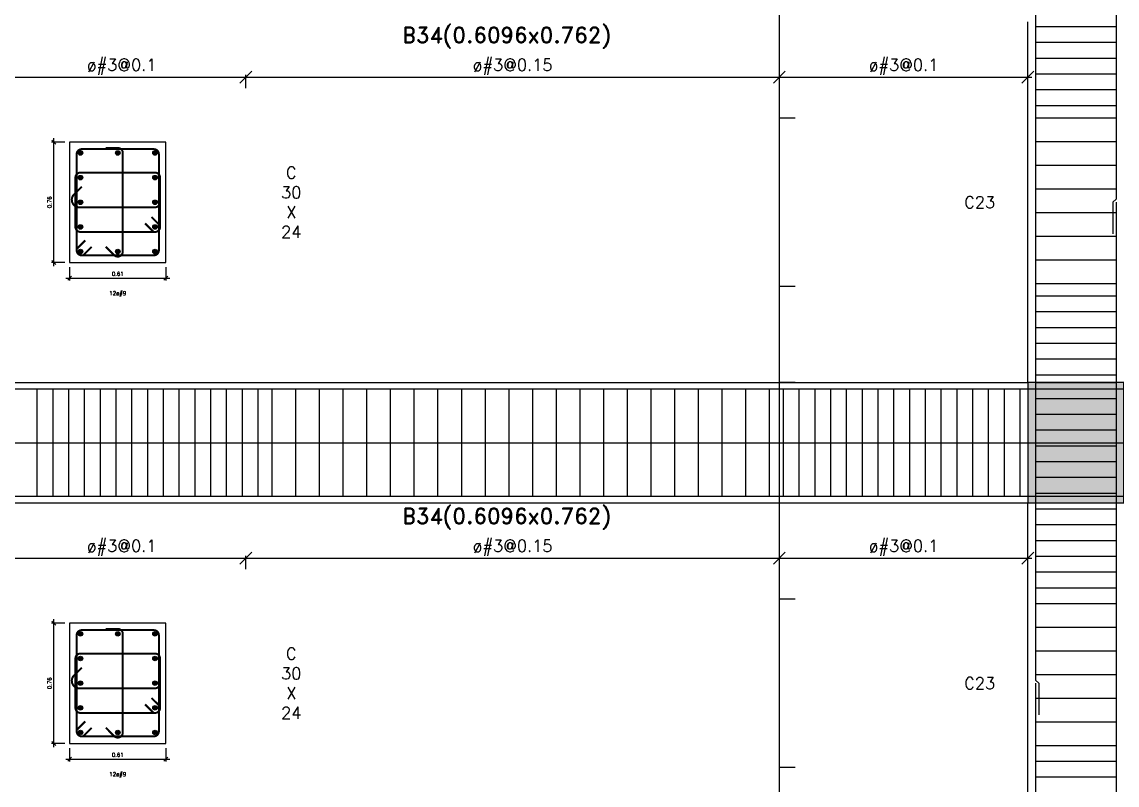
# Model space of a CAD drawing. Header units: inches. Extents: x 2674 to 28325, y -8016 to 21827.
# Drawn here: x 10432.8 to 10779.7, y -887.3 to -645.5 of the extents above; entities that cross this region are included whole.
import ezdxf

# ---------------------------------------------------------------- set-up
doc = ezdxf.new("R2010")
doc.units = ezdxf.units.IN
doc.header["$MEASUREMENT"] = 0
for name, color, linetype in [('Beam', 3, 'Continuous'), ('Beam elevation contour', 7, 'Continuous'), ('Beam rebar bot', 2, 'Continuous'), ('Beam rebar top', 2, 'Continuous'), ('Beam tie corner', 6, 'Continuous'), ('Beam tie mid', 4, 'Continuous'), ('Column elevation contorno', 7, 'Continuous'), ('Columns', 5, 'Continuous'), ('Dimensions', 7, 'Continuous'), ('Porticos', 7, 'Continuous'), ('Rebar long', 5, 'Continuous'), ('Rebar tie', 4, 'Continuous'), ('Texts', 7, 'Continuous')]:
    doc.layers.add(name, color=color, linetype=linetype)
doc.layers.add('Beam torsion rebar', color=7, linetype='Continuous', true_color=0xaf0000)
doc.styles.add('Letra', font='romand.shx')
doc.dimstyles.new('Dimension', dxfattribs={"dimscale": 0.083333, "dimtxt": 0.025, "dimasz": 0.025, "dimexe": 0.015, "dimexo": 0.03, "dimgap": 0.015, "dimtad": 1, "dimdec": 1, "dimzin": 0, "dimdsep": 46, "dimlunit": 4, "dimtxsty": 'Letra', "dimblk": 'OBLIQUE', "dimcen": 0.015, "dimdle": 0.025, "dimclrd": 256, "dimclre": 1, "dimclrt": 4, "dimadec": 0, "dimazin": 0, "dimtfac": 1, "dimtdec": 1, "dimtofl": 0, "dimtmove": 0, "dimatfit": 3, "dimfxl": 1, "dimtolj": 1, "dimtzin": 0, "dimarcsym": 0})

# ---------------------------------------------------------------- blocks, each defined once
blk = doc.blocks.new('_Oblique')
at = {"color": 0, "linetype": 'ByBlock', "lineweight": -2}
blk.add_line((-0.5, -0.5), (0.5, 0.5), dxfattribs=at)
blk = doc.blocks.new('*D31')
at = {"color": 1, "linetype": 'ByBlock', "lineweight": -2, "transparency": 16777216}
for p, q in [((-0.3348, 0.381), (-0.4198, 0.381)), ((-0.3348, -0.381), (-0.4198, -0.381))]:
    blk.add_line(p, q, dxfattribs=at)
at = {"linetype": 'ByBlock', "lineweight": -2, "transparency": 16777216}
blk.add_line((-0.4048, -0.406), (-0.4048, 0.406), dxfattribs=at)
at = {"layer": 'Defpoints', "transparency": 16777216}
for p in [(-0.4048, 0.381), (-0.3048, 0.381), (-0.3048, -0.381)]:
    blk.add_point(p, dxfattribs=at)
at = {"lineweight": -2, "transparency": 16777216, "xscale": 0.025, "yscale": 0.025, "zscale": 0.025}
for p, rotation in [((-0.4048, 0.381), 90), ((-0.4048, -0.381), 270)]:
    blk.add_blockref('_Oblique', p, dxfattribs=dict(at, rotation=rotation))
at = {"color": 4, "transparency": 16777216, "insert": (-0.4198, 0), "char_height": 0.025, "attachment_point": 8, "rotation": 90, "style": 'Letra'}
blk.add_mtext('0.76', dxfattribs=at)
blk = doc.blocks.new('*D32')
at = {"color": 1, "linetype": 'ByBlock', "lineweight": -2, "transparency": 16777216}
for p, q in [((-0.3048, -0.411), (-0.3048, -0.496)), ((0.3048, -0.411), (0.3048, -0.496))]:
    blk.add_line(p, q, dxfattribs=at)
at = {"linetype": 'ByBlock', "lineweight": -2, "transparency": 16777216}
blk.add_line((-0.3298, -0.481), (0.3298, -0.481), dxfattribs=at)
at = {"layer": 'Defpoints', "transparency": 16777216}
for p in [(-0.3048, -0.381), (0.3048, -0.381), (0.3048, -0.481)]:
    blk.add_point(p, dxfattribs=at)
at = {"lineweight": -2, "transparency": 16777216, "xscale": 0.025, "yscale": 0.025, "zscale": 0.025, "rotation": 180}
blk.add_blockref('_Oblique', (-0.3048, -0.481), dxfattribs=at)
at = {"lineweight": -2, "transparency": 16777216, "xscale": 0.025, "yscale": 0.025, "zscale": 0.025}
blk.add_blockref('_Oblique', (0.3048, -0.481), dxfattribs=at)
at = {"color": 4, "transparency": 16777216, "insert": (0, -0.466), "char_height": 0.025, "attachment_point": 8, "style": 'Letra'}
blk.add_mtext('0.61', dxfattribs=at)
blk = doc.blocks.new('#9')
blk.add_hatch(color=256).paths.add_polyline_path([(0.0143, 0, 1), (-0.0143, 0, 1)])
at = {"color": 0}
blk.add_circle((0, 0), 0.0143, dxfattribs=at)
blk = doc.blocks.new('*D670')
at = {"layer": 'Defpoints', "color": 0, "transparency": 16777216}
for p in [(10672.75, -729.31), (10677.75, -729.31), (10677.75, -759.81)]:
    blk.add_point(p, dxfattribs=at)
at = {"layer": 'Dimensions', "color": 1, "linetype": 'ByBlock', "lineweight": -2, "transparency": 16777216}
for p, q in [((10677.75, -729.31), (10672.75, -729.31)), ((10677.75, -759.81), (10672.75, -759.81))]:
    blk.add_line(p, q, dxfattribs=at)
at = {"layer": 'Dimensions', "linetype": 'ByBlock', "lineweight": -2, "transparency": 16777216}
blk.add_line((10672.75, -759.82), (10672.75, -729.31), dxfattribs=at)
at = {"layer": 'Dimensions', "lineweight": -2, "transparency": 16777216, "xscale": 0.006249999999999999, "yscale": 0.006249999999999999, "zscale": 0.006249999999999999}
for p, rotation in [((10672.75, -729.31), 90), ((10672.75, -759.81), 270)]:
    blk.add_blockref('_Oblique', p, dxfattribs=dict(at, rotation=rotation))
at = {"layer": 'Dimensions', "color": 4, "transparency": 16777216, "insert": (10672.75, -744.56), "char_height": 0.00625, "attachment_point": 5, "rotation": 90, "style": 'Letra'}
blk.add_mtext('\\A1;ø#3@0.1', dxfattribs=at)
blk = doc.blocks.new('*D671')
at = {"layer": 'Defpoints', "color": 0, "transparency": 16777216}
for p in [(10672.75, -607.41), (10677.75, -607.41), (10677.75, -676.01)]:
    blk.add_point(p, dxfattribs=at)
at = {"layer": 'Dimensions', "color": 1, "linetype": 'ByBlock', "lineweight": -2, "transparency": 16777216}
for p, q in [((10677.75, -607.41), (10672.75, -607.41)), ((10677.75, -676.01), (10672.75, -676.01))]:
    blk.add_line(p, q, dxfattribs=at)
at = {"layer": 'Dimensions', "linetype": 'ByBlock', "lineweight": -2, "transparency": 16777216}
blk.add_line((10672.75, -676.02), (10672.75, -607.41), dxfattribs=at)
at = {"layer": 'Dimensions', "lineweight": -2, "transparency": 16777216, "xscale": 0.006249999999999999, "yscale": 0.006249999999999999, "zscale": 0.006249999999999999}
for p, rotation in [((10672.75, -607.41), 90), ((10672.75, -676.01), 270)]:
    blk.add_blockref('_Oblique', p, dxfattribs=dict(at, rotation=rotation))
at = {"layer": 'Dimensions', "color": 4, "transparency": 16777216, "insert": (10672.75, -641.71), "char_height": 0.00625, "attachment_point": 5, "rotation": 90, "style": 'Letra'}
blk.add_mtext('\\A1;ø#3@0.1', dxfattribs=at)
blk = doc.blocks.new('*D672')
at = {"layer": 'Defpoints', "color": 0, "transparency": 16777216}
for p in [(10672.75, -676.01), (10677.75, -676.01), (10677.75, -729.31)]:
    blk.add_point(p, dxfattribs=at)
at = {"layer": 'Dimensions', "color": 1, "linetype": 'ByBlock', "lineweight": -2, "transparency": 16777216}
for p, q in [((10677.75, -676.01), (10672.75, -676.01)), ((10677.75, -729.31), (10672.75, -729.31))]:
    blk.add_line(p, q, dxfattribs=at)
at = {"layer": 'Dimensions', "linetype": 'ByBlock', "lineweight": -2, "transparency": 16777216}
blk.add_line((10672.75, -729.32), (10672.75, -676.01), dxfattribs=at)
at = {"layer": 'Dimensions', "lineweight": -2, "transparency": 16777216, "xscale": 0.006249999999999999, "yscale": 0.006249999999999999, "zscale": 0.006249999999999999}
for p, rotation in [((10672.75, -676.01), 90), ((10672.75, -729.31), 270)]:
    blk.add_blockref('_Oblique', p, dxfattribs=dict(at, rotation=rotation))
at = {"layer": 'Dimensions', "color": 4, "transparency": 16777216, "insert": (10672.75, -702.66), "char_height": 0.00625, "attachment_point": 5, "rotation": 90, "style": 'Letra'}
blk.add_mtext('\\A1;ø#3@0.15', dxfattribs=at)
blk = doc.blocks.new('*D660')
at = {"layer": 'Defpoints', "color": 0, "transparency": 16777216}
for p in [(10672.75, -881.71), (10677.75, -881.71), (10677.75, -912.21)]:
    blk.add_point(p, dxfattribs=at)
at = {"layer": 'Dimensions', "color": 1, "linetype": 'ByBlock', "lineweight": -2, "transparency": 16777216}
for p, q in [((10677.75, -881.71), (10672.75, -881.71)), ((10677.75, -912.21), (10672.75, -912.21))]:
    blk.add_line(p, q, dxfattribs=at)
at = {"layer": 'Dimensions', "linetype": 'ByBlock', "lineweight": -2, "transparency": 16777216}
blk.add_line((10672.75, -912.22), (10672.75, -881.71), dxfattribs=at)
at = {"layer": 'Dimensions', "lineweight": -2, "transparency": 16777216, "xscale": 0.006249999999999999, "yscale": 0.006249999999999999, "zscale": 0.006249999999999999}
for p, rotation in [((10672.75, -881.71), 90), ((10672.75, -912.21), 270)]:
    blk.add_blockref('_Oblique', p, dxfattribs=dict(at, rotation=rotation))
at = {"layer": 'Dimensions', "color": 4, "transparency": 16777216, "insert": (10672.75, -896.96), "char_height": 0.00625, "attachment_point": 5, "rotation": 90, "style": 'Letra'}
blk.add_mtext('\\A1;ø#3@0.1', dxfattribs=at)
blk = doc.blocks.new('*D661')
at = {"layer": 'Defpoints', "color": 0, "transparency": 16777216}
for p in [(10672.75, -759.81), (10677.75, -759.81), (10677.75, -828.41)]:
    blk.add_point(p, dxfattribs=at)
at = {"layer": 'Dimensions', "color": 1, "linetype": 'ByBlock', "lineweight": -2, "transparency": 16777216}
for p, q in [((10677.75, -759.81), (10672.75, -759.81)), ((10677.75, -828.41), (10672.75, -828.41))]:
    blk.add_line(p, q, dxfattribs=at)
at = {"layer": 'Dimensions', "linetype": 'ByBlock', "lineweight": -2, "transparency": 16777216}
blk.add_line((10672.75, -828.42), (10672.75, -759.81), dxfattribs=at)
at = {"layer": 'Dimensions', "lineweight": -2, "transparency": 16777216, "xscale": 0.006249999999999999, "yscale": 0.006249999999999999, "zscale": 0.006249999999999999}
for p, rotation in [((10672.75, -759.81), 90), ((10672.75, -828.41), 270)]:
    blk.add_blockref('_Oblique', p, dxfattribs=dict(at, rotation=rotation))
at = {"layer": 'Dimensions', "color": 4, "transparency": 16777216, "insert": (10672.75, -794.11), "char_height": 0.00625, "attachment_point": 5, "rotation": 90, "style": 'Letra'}
blk.add_mtext('\\A1;ø#3@0.1', dxfattribs=at)
blk = doc.blocks.new('*D662')
at = {"layer": 'Defpoints', "color": 0, "transparency": 16777216}
for p in [(10672.75, -828.41), (10677.75, -828.41), (10677.75, -881.71)]:
    blk.add_point(p, dxfattribs=at)
at = {"layer": 'Dimensions', "color": 1, "linetype": 'ByBlock', "lineweight": -2, "transparency": 16777216}
for p, q in [((10677.75, -828.41), (10672.75, -828.41)), ((10677.75, -881.71), (10672.75, -881.71))]:
    blk.add_line(p, q, dxfattribs=at)
at = {"layer": 'Dimensions', "linetype": 'ByBlock', "lineweight": -2, "transparency": 16777216}
blk.add_line((10672.75, -881.72), (10672.75, -828.41), dxfattribs=at)
at = {"layer": 'Dimensions', "lineweight": -2, "transparency": 16777216, "xscale": 0.006249999999999999, "yscale": 0.006249999999999999, "zscale": 0.006249999999999999}
for p, rotation in [((10672.75, -828.41), 90), ((10672.75, -881.71), 270)]:
    blk.add_blockref('_Oblique', p, dxfattribs=dict(at, rotation=rotation))
at = {"layer": 'Dimensions', "color": 4, "transparency": 16777216, "insert": (10672.75, -855.06), "char_height": 0.00625, "attachment_point": 5, "rotation": 90, "style": 'Letra'}
blk.add_mtext('\\A1;ø#3@0.15', dxfattribs=at)
blk = doc.blocks.new('*D58')
at = {"linetype": 'ByBlock', "lineweight": -2, "transparency": 16777216}
blk.add_line((710.6827, 31.8064), (712.3067, 31.8064), dxfattribs=at)
at = {"color": 1, "linetype": 'ByBlock', "lineweight": -2, "transparency": 16777216}
for p, q in [((710.7077, 31.7364), (710.7077, 31.8214)), ((712.2817, 31.7364), (712.2817, 31.8214))]:
    blk.add_line(p, q, dxfattribs=at)
at = {"layer": 'Defpoints', "transparency": 16777216}
for p in [(712.2817, 31.8064), (710.7077, 31.7064), (712.2817, 31.7064)]:
    blk.add_point(p, dxfattribs=at)
at = {"lineweight": -2, "transparency": 16777216, "xscale": 0.075, "yscale": 0.075, "zscale": 0.075, "rotation": 180}
blk.add_blockref('_Oblique', (710.7077, 31.8064), dxfattribs=at)
at = {"lineweight": -2, "transparency": 16777216, "xscale": 0.075, "yscale": 0.075, "zscale": 0.075}
blk.add_blockref('_Oblique', (712.2817, 31.8064), dxfattribs=at)
at = {"color": 4, "transparency": 16777216, "insert": (711.4947, 31.8214), "char_height": 0.075, "attachment_point": 8, "style": 'Letra'}
blk.add_mtext('ø#3@0.1', dxfattribs=at)
blk = doc.blocks.new('*D59')
at = {"linetype": 'ByBlock', "lineweight": -2, "transparency": 16777216}
blk.add_line((715.6367, 31.8064), (717.2606, 31.8064), dxfattribs=at)
at = {"color": 1, "linetype": 'ByBlock', "lineweight": -2, "transparency": 16777216}
for p, q in [((715.6617, 31.7364), (715.6617, 31.8214)), ((717.2356, 31.7364), (717.2356, 31.8214))]:
    blk.add_line(p, q, dxfattribs=at)
at = {"layer": 'Defpoints', "transparency": 16777216}
for p in [(717.2356, 31.8064), (715.6617, 31.7064), (717.2356, 31.7064)]:
    blk.add_point(p, dxfattribs=at)
at = {"lineweight": -2, "transparency": 16777216, "xscale": 0.075, "yscale": 0.075, "zscale": 0.075, "rotation": 180}
blk.add_blockref('_Oblique', (715.6617, 31.8064), dxfattribs=at)
at = {"lineweight": -2, "transparency": 16777216, "xscale": 0.075, "yscale": 0.075, "zscale": 0.075}
blk.add_blockref('_Oblique', (717.2356, 31.8064), dxfattribs=at)
at = {"color": 4, "transparency": 16777216, "insert": (716.44865, 31.8214), "char_height": 0.075, "attachment_point": 8, "style": 'Letra'}
blk.add_mtext('ø#3@0.1', dxfattribs=at)
blk = doc.blocks.new('*D60')
at = {"linetype": 'ByBlock', "lineweight": -2, "transparency": 16777216}
blk.add_line((712.2567, 31.8064), (715.6867, 31.8064), dxfattribs=at)
at = {"color": 1, "linetype": 'ByBlock', "lineweight": -2, "transparency": 16777216}
for p, q in [((712.2817, 31.7364), (712.2817, 31.8214)), ((715.6617, 31.7364), (715.6617, 31.8214))]:
    blk.add_line(p, q, dxfattribs=at)
at = {"layer": 'Defpoints', "transparency": 16777216}
for p in [(715.6617, 31.8064), (712.2817, 31.7064), (715.6617, 31.7064)]:
    blk.add_point(p, dxfattribs=at)
at = {"lineweight": -2, "transparency": 16777216, "xscale": 0.075, "yscale": 0.075, "zscale": 0.075, "rotation": 180}
blk.add_blockref('_Oblique', (712.2817, 31.8064), dxfattribs=at)
at = {"lineweight": -2, "transparency": 16777216, "xscale": 0.075, "yscale": 0.075, "zscale": 0.075}
blk.add_blockref('_Oblique', (715.6617, 31.8064), dxfattribs=at)
at = {"color": 4, "transparency": 16777216, "insert": (713.9717, 31.8214), "char_height": 0.075, "attachment_point": 8, "style": 'Letra'}
blk.add_mtext('ø#3@0.15', dxfattribs=at)
blk = doc.blocks.new('*D77')
at = {"linetype": 'ByBlock', "lineweight": -2, "transparency": 16777216}
blk.add_line((710.6827, 28.7584), (712.3067, 28.7584), dxfattribs=at)
at = {"color": 1, "linetype": 'ByBlock', "lineweight": -2, "transparency": 16777216}
for p, q in [((710.7077, 28.6884), (710.7077, 28.7734)), ((712.2817, 28.6884), (712.2817, 28.7734))]:
    blk.add_line(p, q, dxfattribs=at)
at = {"layer": 'Defpoints', "transparency": 16777216}
for p in [(712.2817, 28.7584), (710.7077, 28.6584), (712.2817, 28.6584)]:
    blk.add_point(p, dxfattribs=at)
at = {"lineweight": -2, "transparency": 16777216, "xscale": 0.075, "yscale": 0.075, "zscale": 0.075, "rotation": 180}
blk.add_blockref('_Oblique', (710.7077, 28.7584), dxfattribs=at)
at = {"lineweight": -2, "transparency": 16777216, "xscale": 0.075, "yscale": 0.075, "zscale": 0.075}
blk.add_blockref('_Oblique', (712.2817, 28.7584), dxfattribs=at)
at = {"color": 4, "transparency": 16777216, "insert": (711.4947, 28.7734), "char_height": 0.075, "attachment_point": 8, "style": 'Letra'}
blk.add_mtext('ø#3@0.1', dxfattribs=at)
blk = doc.blocks.new('*D78')
at = {"linetype": 'ByBlock', "lineweight": -2, "transparency": 16777216}
blk.add_line((715.6367, 28.7584), (717.2606, 28.7584), dxfattribs=at)
at = {"color": 1, "linetype": 'ByBlock', "lineweight": -2, "transparency": 16777216}
for p, q in [((715.6617, 28.6884), (715.6617, 28.7734)), ((717.2356, 28.6884), (717.2356, 28.7734))]:
    blk.add_line(p, q, dxfattribs=at)
at = {"layer": 'Defpoints', "transparency": 16777216}
for p in [(717.2356, 28.7584), (715.6617, 28.6584), (717.2356, 28.6584)]:
    blk.add_point(p, dxfattribs=at)
at = {"lineweight": -2, "transparency": 16777216, "xscale": 0.075, "yscale": 0.075, "zscale": 0.075, "rotation": 180}
blk.add_blockref('_Oblique', (715.6617, 28.7584), dxfattribs=at)
at = {"lineweight": -2, "transparency": 16777216, "xscale": 0.075, "yscale": 0.075, "zscale": 0.075}
blk.add_blockref('_Oblique', (717.2356, 28.7584), dxfattribs=at)
at = {"color": 4, "transparency": 16777216, "insert": (716.44865, 28.7734), "char_height": 0.075, "attachment_point": 8, "style": 'Letra'}
blk.add_mtext('ø#3@0.1', dxfattribs=at)
blk = doc.blocks.new('*D79')
at = {"linetype": 'ByBlock', "lineweight": -2, "transparency": 16777216}
blk.add_line((712.2567, 28.7584), (715.6867, 28.7584), dxfattribs=at)
at = {"color": 1, "linetype": 'ByBlock', "lineweight": -2, "transparency": 16777216}
for p, q in [((712.2817, 28.6884), (712.2817, 28.7734)), ((715.6617, 28.6884), (715.6617, 28.7734))]:
    blk.add_line(p, q, dxfattribs=at)
at = {"layer": 'Defpoints', "transparency": 16777216}
for p in [(715.6617, 28.7584), (712.2817, 28.6584), (715.6617, 28.6584)]:
    blk.add_point(p, dxfattribs=at)
at = {"lineweight": -2, "transparency": 16777216, "xscale": 0.075, "yscale": 0.075, "zscale": 0.075, "rotation": 180}
blk.add_blockref('_Oblique', (712.2817, 28.7584), dxfattribs=at)
at = {"lineweight": -2, "transparency": 16777216, "xscale": 0.075, "yscale": 0.075, "zscale": 0.075}
blk.add_blockref('_Oblique', (715.6617, 28.7584), dxfattribs=at)
at = {"color": 4, "transparency": 16777216, "insert": (713.9717, 28.7734), "char_height": 0.075, "attachment_point": 8, "style": 'Letra'}
blk.add_mtext('ø#3@0.15', dxfattribs=at)
blk = doc.blocks.new('FB 24 X 30')
blk.add_hatch(color=256).paths.add_polyline_path([(0.3048, 0.381), (-0.3048, 0.381), (-0.3048, -0.381), (0.3048, -0.381)])
at = {"color": 0}
blk.add_lwpolyline([(0.3048, 0.381), (-0.3048, 0.381), (-0.3048, -0.381), (0.3048, -0.381)], close=True, dxfattribs=at)
blk = doc.blocks.new('C 30 X 24')
at = {"layer": 'Columns'}
blk.add_lwpolyline([(-0.3048, -0.381), (0.3048, -0.381), (0.3048, 0.381), (-0.3048, 0.381)], close=True, dxfattribs=at)
at = {"layer": 'Rebar tie'}
for points in [[(-0.0763, -0.2812, 0.0127, 0.0127, 0), (-0.0225, -0.3351, 0.0127, 0.0127, 0.668179), (0.0318, -0.3126, 0.0127, 0.0127, 0), (0.0318, 0.3126, 0.0127, 0.0127, 0.414214), (0, 0.3444, 0.0127, 0.0127, 0), (-0.0762, 0.3444, 0.0127, 0.0127, 0)], [(-0.2065, -0.2419, 0.0127, 0.0127, 0), (-0.2604, -0.2958, 0.0127, 0.0127, 0), (-0.2604, -0.3048, 0.0127, 0.0127, 0.414214), (-0.2286, -0.3366, 0.0127, 0.0127, 0), (0.2286, -0.3366, 0.0127, 0.0127, 0.414214), (0.2604, -0.3048, 0.0127, 0.0127, 0), (0.2604, 0.3048, 0.0127, 0.0127, 0.414214), (0.2286, 0.3366, 0.0127, 0.0127, 0), (-0.2286, 0.3366, 0.0127, 0.0127, 0.414214), (-0.2604, 0.3048, 0.0127, 0.0127, 0), (-0.2604, -0.3048, 0.0127, 0.0127, 0.414214), (-0.2286, -0.3366, 0.0127, 0.0127, 0), (-0.2196, -0.3366, 0.0127, 0.0127, 0), (-0.1657, -0.2827, 0.0127, 0.0127, 0)], [(0.2143, -0.0935, 0.0127, 0.0127, 0), (0.2682, -0.1473, 0.0127, 0.0127, 0), (0.2682, -0.1563, 0.0127, 0.0127, -0.414214), (0.2364, -0.1881, 0.0127, 0.0127, 0), (-0.2364, -0.1881, 0.0127, 0.0127, -0.414214), (-0.2682, -0.1563, 0.0127, 0.0127, 0), (-0.2682, 0.1563, 0.0127, 0.0127, -0.414214), (-0.2364, 0.1881, 0.0127, 0.0127, 0), (0.2364, 0.1881, 0.0127, 0.0127, -0.414214), (0.2682, 0.1563, 0.0127, 0.0127, 0), (0.2682, -0.1563, 0.0127, 0.0127, -0.414214), (0.2364, -0.1881, 0.0127, 0.0127, 0), (0.2275, -0.1881, 0.0127, 0.0127, 0), (0.1736, -0.1342, 0.0127, 0.0127, 0)], [(-0.2275, 0.0988, 0.0127, 0.0127, 0), (-0.2813, 0.0449, 0.0127, 0.0127, 0.668179), (-0.2364, -0.0318, 0.0127, 0.0127, 0), (0.2364, -0.0318, 0.0127, 0.0127, 0.414214), (0.2682, 0, 0.0127, 0.0127, 0), (0.2682, 0.0762, 0.0127, 0.0127, 0)]]:
    blk.add_lwpolyline(points, format="xyseb", dxfattribs=at)
at = {"layer": 'Rebar long', "color": 0}
for p in [(-0.2364, 0.3126), (0, 0.3126), (0.2364, 0.3126), (-0.2364, 0.1563), (0.2364, 0.1563), (-0.2364, 0), (0.2364, 0), (-0.2364, -0.1563), (0.2364, -0.1563), (-0.2364, -0.3126), (0, -0.3126), (0.2364, -0.3126)]:
    blk.add_blockref('#9', p, dxfattribs=at)
at = {"layer": 'Texts', "insert": (0, -0.581), "char_height": 0.025, "width": 0.056717, "attachment_point": 5, "style": 'Letra'}
blk.add_mtext('12ø#9', dxfattribs=at)
at = {"layer": 'Dimensions'}
for p2, distance, picture, middle in [((-0.3048, 0.381), 0.1, '*D31', (-0.4048, 0)), ((0.3048, -0.381), -0.1, '*D32', (0, -0.481))]:
    dim = blk.add_aligned_dim(p1=(-0.3048, -0.381), p2=p2, distance=distance, dimstyle='Dimension', override={"dimtxt": 0.025, "dimasz": 0.025, "dimpost": '<>'}, dxfattribs=at)
    dim.commit()
    dim.dimension.update_dxf_attribs({"geometry": picture, "text_midpoint": middle})
blk = doc.blocks.new('B33-B34-B35-B36-Story10')
at = {"layer": 'Texts', "insert": (713.9335, 32.0564), "char_height": 0.1, "width": 0.056717, "attachment_point": 5, "style": 'Letra'}
blk.add_mtext('B34(0.6096x0.762)', dxfattribs=at)
at = {"layer": 'Dimensions'}
for p1, p2, text, picture, middle in [((710.7077, 31.7064), (712.2817, 31.7064), 'ø#3@0.1', '*D58', (711.4947, 31.8064)), ((712.2817, 31.7064), (715.6617, 31.7064), 'ø#3@0.15', '*D60', (713.9717, 31.8064)), ((715.6617, 31.7064), (717.2356, 31.7064), 'ø#3@0.1', '*D59', (716.4487, 31.8064))]:
    dim = blk.add_aligned_dim(p1=p1, p2=p2, distance=0.1, text=text, dimstyle='Dimension', override={"dimtxt": 0.075, "dimasz": 0.075, "dimpost": '<>'}, dxfattribs=at)
    dim.commit()
    dim.dimension.update_dxf_attribs({"geometry": picture, "text_midpoint": middle})
blk = doc.blocks.new('B33-B34-B35-B36-Story9')
at = {"layer": 'Beam elevation contour'}
for points in [[(710.7077, 29.8704), (717.2356, 29.8704)], [(710.7077, 29.1084), (717.2356, 29.1084)]]:
    blk.add_lwpolyline(points, dxfattribs=at)
at = {"layer": 'Beam rebar bot'}
blk.add_lwpolyline([(732.8728, 29.4484), (732.8728, 29.1484), (702.188, 29.1484), (702.188, 29.4484)], dxfattribs=at)
at = {"layer": 'Beam rebar top'}
blk.add_lwpolyline([(702.208, 29.5304), (702.208, 29.8304), (732.8928, 29.8304), (732.8928, 29.5304)], dxfattribs=at)
at = {"layer": 'Beam tie corner'}
for points in [[(710.9577, 29.8304), (710.9577, 29.1484)], [(711.0577, 29.8304), (711.0577, 29.1484)], [(711.1577, 29.8304), (711.1577, 29.1484)], [(711.2577, 29.8304), (711.2577, 29.1484)], [(711.3577, 29.8304), (711.3577, 29.1484)], [(711.4577, 29.8304), (711.4577, 29.1484)], [(711.5577, 29.8304), (711.5577, 29.1484)], [(711.6577, 29.8304), (711.6577, 29.1484)], [(711.7577, 29.8304), (711.7577, 29.1484)], [(711.8577, 29.8304), (711.8577, 29.1484)], [(711.9577, 29.8304), (711.9577, 29.1484)], [(712.0577, 29.8304), (712.0577, 29.1484)], [(712.1577, 29.8304), (712.1577, 29.1484)], [(712.2577, 29.8304), (712.2577, 29.1484)], [(715.6856, 29.8304), (715.6856, 29.1484)], [(715.7856, 29.8304), (715.7856, 29.1484)], [(715.8856, 29.8304), (715.8856, 29.1484)], [(715.9856, 29.8304), (715.9856, 29.1484)], [(716.0856, 29.8304), (716.0856, 29.1484)], [(716.1856, 29.8304), (716.1856, 29.1484)], [(716.2856, 29.8304), (716.2856, 29.1484)], [(716.3856, 29.8304), (716.3856, 29.1484)], [(716.4856, 29.8304), (716.4856, 29.1484)], [(716.5856, 29.8304), (716.5856, 29.1484)], [(716.6856, 29.8304), (716.6856, 29.1484)], [(716.7856, 29.8304), (716.7856, 29.1484)], [(716.8856, 29.8304), (716.8856, 29.1484)], [(716.9856, 29.8304), (716.9856, 29.1484)], [(717.0856, 29.8304), (717.0856, 29.1484)], [(717.1856, 29.8304), (717.1856, 29.1484)]]:
    blk.add_lwpolyline(points, dxfattribs=at)
at = {"layer": 'Beam tie mid'}
for points in [[(712.3577, 29.8304), (712.3577, 29.1484)], [(712.4467, 29.8304), (712.4467, 29.1484)], [(712.5967, 29.8304), (712.5967, 29.1484)], [(712.7467, 29.8304), (712.7467, 29.1484)], [(712.8967, 29.8304), (712.8967, 29.1484)], [(713.0467, 29.8304), (713.0467, 29.1484)], [(713.1967, 29.8304), (713.1967, 29.1484)], [(713.3467, 29.8304), (713.3467, 29.1484)], [(713.4967, 29.8304), (713.4967, 29.1484)], [(713.6467, 29.8304), (713.6467, 29.1484)], [(713.7967, 29.8304), (713.7967, 29.1484)], [(713.9467, 29.8304), (713.9467, 29.1484)], [(714.0967, 29.8304), (714.0967, 29.1484)], [(714.2467, 29.8304), (714.2467, 29.1484)], [(714.3967, 29.8304), (714.3967, 29.1484)], [(714.5467, 29.8304), (714.5467, 29.1484)], [(714.6967, 29.8304), (714.6967, 29.1484)], [(714.8467, 29.8304), (714.8467, 29.1484)], [(714.9967, 29.8304), (714.9967, 29.1484)], [(715.1467, 29.8304), (715.1467, 29.1484)], [(715.2967, 29.8304), (715.2967, 29.1484)], [(715.4467, 29.8304), (715.4467, 29.1484)], [(715.5967, 29.8304), (715.5967, 29.1484)]]:
    blk.add_lwpolyline(points, dxfattribs=at)
at = {"layer": 'Beam torsion rebar'}
blk.add_lwpolyline([(702.188, 29.4894), (732.8928, 29.4894)], dxfattribs=at)
at = {"layer": 'Beam', "color": 0}
blk.add_blockref('FB 24 X 30', (717.5404, 29.4894), dxfattribs=at)
at = {"layer": 'Texts', "insert": (713.9335, 29.0084), "char_height": 0.1, "width": 0.056717, "attachment_point": 5, "style": 'Letra'}
blk.add_mtext('B34(0.6096x0.762)', dxfattribs=at)
at = {"layer": 'Dimensions'}
for p1, p2, text, picture, middle in [((710.7077, 28.6584), (712.2817, 28.6584), 'ø#3@0.1', '*D77', (711.4947, 28.7584)), ((712.2817, 28.6584), (715.6617, 28.6584), 'ø#3@0.15', '*D79', (713.9717, 28.7584)), ((715.6617, 28.6584), (717.2356, 28.6584), 'ø#3@0.1', '*D78', (716.4487, 28.7584))]:
    dim = blk.add_aligned_dim(p1=p1, p2=p2, distance=0.1, text=text, dimstyle='Dimension', override={"dimtxt": 0.075, "dimasz": 0.075, "dimpost": '<>'}, dxfattribs=at)
    dim.commit()
    dim.dimension.update_dxf_attribs({"geometry": picture, "text_midpoint": middle})

msp = doc.modelspace()

# ---------------------------------------------------------------- linework, layer by layer
at = {"layer": 'Beam rebar bot'}
for points in [[(10753.95, -627.96), (10753.95, -854.06)], [(10779.43, -629.46), (10779.43, -701.66)], [(10778.43, -702.66), (10779.43, -701.66)], [(10778.43, -702.66), (10778.43, -712.66)], [(10779.43, -702.66), (10779.43, -1006.46)], [(10754.95, -855.06), (10753.95, -854.06)], [(10753.95, -855.06), (10753.95, -1158.86)], [(10754.95, -855.06), (10754.95, -865.06)]]:
    msp.add_lwpolyline(points, dxfattribs=at)
at = {"layer": 'Beam tie corner'}
for points in [[(10753.95, -646.96), (10779.43, -646.96)], [(10753.95, -651.96), (10779.43, -651.96)], [(10753.95, -656.96), (10779.43, -656.96)], [(10753.95, -661.96), (10779.43, -661.96)], [(10753.95, -666.96), (10779.43, -666.96)], [(10753.95, -671.96), (10779.43, -671.96)], [(10753.95, -732.31), (10779.43, -732.31)], [(10753.95, -737.31), (10779.43, -737.31)], [(10753.95, -742.31), (10779.43, -742.31)], [(10753.95, -747.31), (10779.43, -747.31)], [(10753.95, -752.31), (10779.43, -752.31)], [(10753.95, -757.31), (10779.43, -757.31)], [(10753.95, -759.81), (10779.43, -759.81)], [(10753.95, -764.81), (10779.43, -764.81)], [(10753.95, -769.81), (10779.43, -769.81)], [(10753.95, -774.81), (10779.43, -774.81)], [(10753.95, -779.81), (10779.43, -779.81)], [(10753.95, -784.81), (10779.43, -784.81)], [(10753.95, -789.81), (10779.43, -789.81)], [(10753.95, -794.81), (10779.43, -794.81)], [(10753.95, -799.81), (10779.43, -799.81)], [(10753.95, -804.81), (10779.43, -804.81)], [(10753.95, -809.81), (10779.43, -809.81)], [(10753.95, -814.81), (10779.43, -814.81)], [(10753.95, -819.81), (10779.43, -819.81)], [(10753.95, -824.81), (10779.43, -824.81)], [(10753.95, -884.71), (10779.43, -884.71)]]:
    msp.add_lwpolyline(points, dxfattribs=at)
at = {"layer": 'Beam tie mid'}
for points in [[(10753.95, -675.86), (10779.43, -675.86)], [(10753.95, -683.36), (10779.43, -683.36)], [(10753.95, -690.86), (10779.43, -690.86)], [(10753.95, -698.36), (10779.43, -698.36)], [(10753.95, -705.86), (10779.43, -705.86)], [(10753.95, -713.36), (10779.43, -713.36)], [(10753.95, -720.86), (10779.43, -720.86)], [(10753.95, -728.36), (10779.43, -728.36)], [(10753.95, -829.76), (10779.43, -829.76)], [(10753.95, -837.26), (10779.43, -837.26)], [(10753.95, -844.76), (10779.43, -844.76)], [(10753.95, -852.26), (10779.43, -852.26)], [(10753.95, -859.76), (10779.43, -859.76)], [(10753.95, -867.26), (10779.43, -867.26)], [(10753.95, -874.76), (10779.43, -874.76)], [(10753.95, -879.71), (10779.43, -879.71)]]:
    msp.add_lwpolyline(points, dxfattribs=at)
at = {"layer": 'Column elevation contorno'}
for points in [[(10751.45, -759.81), (10751.45, -645.51)], [(10751.45, -912.21), (10751.45, -797.91)]]:
    msp.add_lwpolyline(points, dxfattribs=at)

# ---------------------------------------------------------------- block references
at = {"layer": 'Dimensions', "color": 0, "xscale": 49.99999999999999, "yscale": 49.99999999999999, "zscale": 49.99999999999999}
for p in [(10463.16, -702.66), (10463.16, -855.06)]:
    msp.add_blockref('C 30 X 24', p, dxfattribs=at)
at = {"layer": 'Porticos', "color": 0, "xscale": 49.99999999999999, "yscale": 49.99999999999999, "zscale": 49.99999999999999}
for name in ['B33-B34-B35-B36-Story10', 'B33-B34-B35-B36-Story9']:
    msp.add_blockref(name, (-25110.33, -2253.33), dxfattribs=at)

# ---------------------------------------------------------------- texts
at = {"layer": 'Texts', "char_height": 3.75, "width": 2.8358, "attachment_point": 5, "style": 'Letra'}
for s, insert in [('C 30 X 24', (10518.13, -702.66)), ('C23', (10736.21, -702.66)), ('C 30 X 24', (10518.13, -855.06)), ('C23', (10736.21, -855.06))]:
    msp.add_mtext(s, dxfattribs=dict(at, insert=insert))

# ---------------------------------------------------------------- dimensions: what is measured, and where the dimension line sits
at = {"layer": 'Dimensions'}
for p1, p2, text, picture, middle in [((10677.75, -676.01), (10677.75, -607.41), 'ø#3@0.1', '*D671', (10672.75, -641.71)), ((10677.75, -729.31), (10677.75, -676.01), 'ø#3@0.15', '*D672', (10672.75, -702.66)), ((10677.75, -759.81), (10677.75, -729.31), 'ø#3@0.1', '*D670', (10672.75, -744.56)), ((10677.75, -828.41), (10677.75, -759.81), 'ø#3@0.1', '*D661', (10672.75, -794.11)), ((10677.75, -881.71), (10677.75, -828.41), 'ø#3@0.15', '*D662', (10672.75, -855.06)), ((10677.75, -912.21), (10677.75, -881.71), 'ø#3@0.1', '*D660', (10672.75, -896.96))]:
    dim = msp.add_aligned_dim(p1=p1, p2=p2, distance=5, text=text, dimstyle='Dimension', override={"dimscale": 0.083333, "dimtxt": 0.075, "dimasz": 0.075, "dimpost": '<>'}, dxfattribs=at)
    dim.commit()
    dim.dimension.update_dxf_attribs({"geometry": picture, "text_midpoint": middle})

doc.saveas('drawing.dxf')
